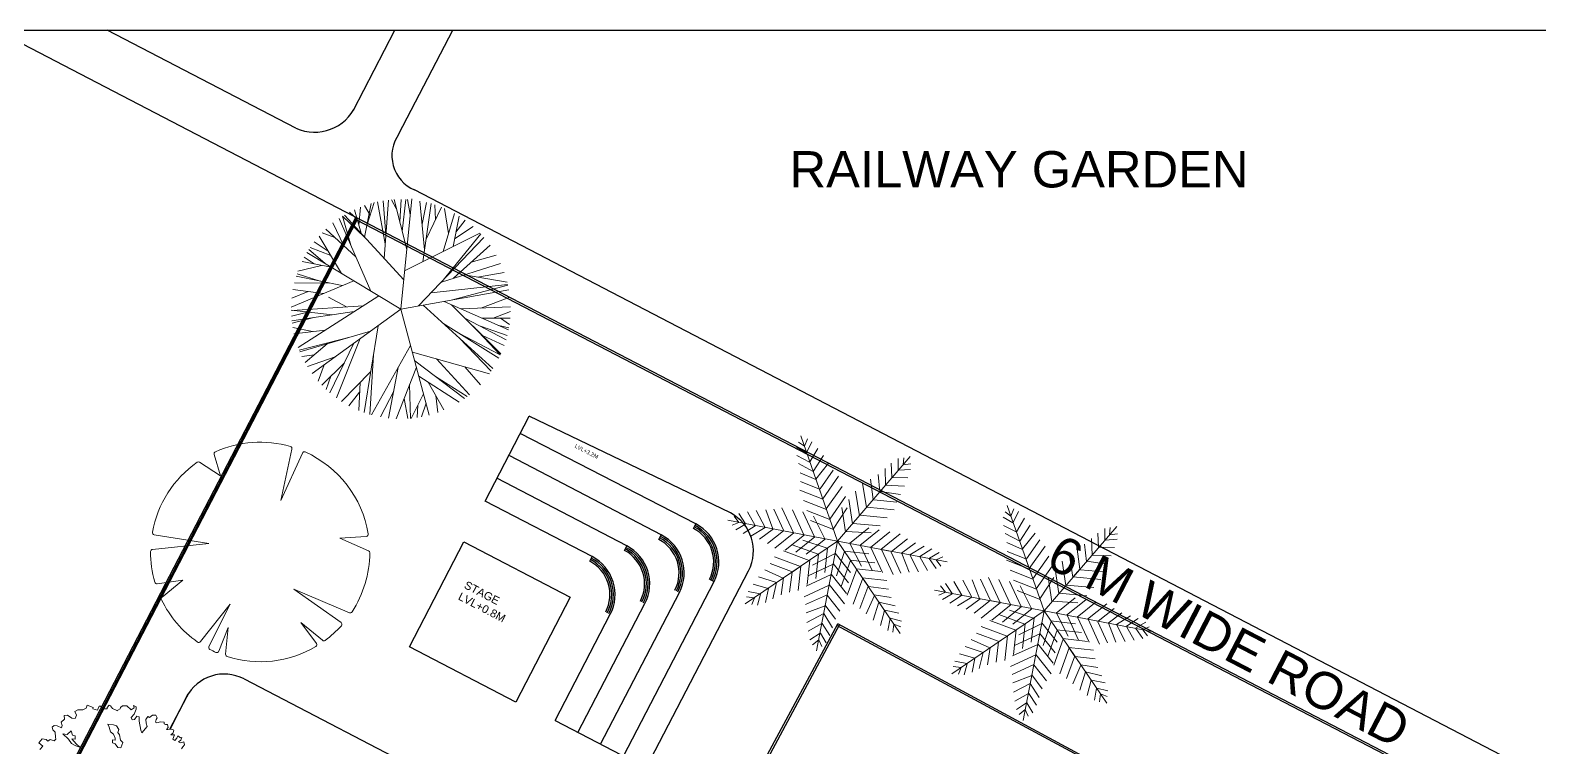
# Model space of a CAD drawing. Header units: millimetres. Extents: x 587797 to 2274247, y 1711 to 439204.
# Drawn here: x 1993500 to 2170086, y 355339 to 439204 of the extents above; entities that cross this region are included whole.
import ezdxf

# ---------------------------------------------------------------- set-up
doc = ezdxf.new("R2010")
doc.units = ezdxf.units.MM
doc.layers.add('finiture', color=7, linetype='Continuous', lineweight=20)
doc.styles.get("Standard").update_dxf_attribs({"font": 'arial.ttf'})

# ---------------------------------------------------------------- blocks, each defined once
blk = doc.blocks.new('T_26')
for p, q in [((-0.0927, 0.3885), (-0.12, 0.4854)), ((-0.01, 0.2383), (-0.0991, 0.4901)), ((-0.0478, 0.4345), (-0.0821, 0.4932)), ((-0.0444, 0.3355), (-0.05, 0.4975)), ((0.0338, 0.4065), (-0.0345, 0.4988)), ((0.0505, 0.3217), (0.0155, 0.4998)), ((0.0799, 0.3623), (0.0403, 0.4984)), ((0.0609, 0.4274), (0.0728, 0.4947)), ((0.0699, 0.3968), (0.1195, 0.4855)), ((-0.1731, 0.1693), (-0.2796, 0.4145)), ((-0.2297, 0.3974), (-0.2673, 0.4226)), ((-0.1012, 0.2531), (-0.2575, 0.4286)), ((-0.1881, 0.3507), (-0.2291, 0.4444)), ((-0.1577, 0.3166), (-0.2101, 0.4537)), ((-0.1611, 0.4028), (-0.2029, 0.457)), ((0, 0), (-0.1875, 0.4688)), ((-0.0283, 0.2899), (-0.1504, 0.4768)), ((-0.065, 0.1625), (0.1606, 0.4735)), ((0.0653, 0.0503), (0.1857, 0.4642)), ((0.1073, 0.1945), (0.1652, 0.4719)), ((0.148, 0.2351), (0.2269, 0.4456)), ((0.1864, 0.3375), (0.273, 0.4189)), ((-0.2982, 0.2149), (-0.3416, 0.3651)), ((-0.3147, 0.2718), (-0.3312, 0.3746)), ((-0.1998, 0.2307), (-0.3193, 0.3848)), ((-0.2172, 0.2709), (-0.2993, 0.4005)), ((0.1073, 0.1945), (0.3076, 0.3942)), ((0.2429, 0.291), (0.3408, 0.3659)), ((-0.3661, 0.2713), (-0.4112, 0.2845)), ((-0.3205, 0.223), (-0.3969, 0.3041)), ((-0.3472, 0.2513), (-0.3772, 0.3282)), ((-0.3217, 0.3155), (-0.3647, 0.342)), ((0, 0), (0.3963, 0.3049)), ((0.0882, 0.1289), (0.3804, 0.3245)), ((0.1854, 0.1426), (0.3822, 0.3223)), ((0.1855, 0.2725), (0.3731, 0.3329)), ((0.3222, 0.1727), (0.4162, 0.2771)), ((-0.1591, 0.0099), (-0.4403, 0.2369)), ((-0.3366, 0.1533), (-0.4309, 0.2537)), ((-0.4309, 0.2537), (-0.2982, 0.2149)), ((-0.0498, 0.1244), (-0.4262, 0.2615)), ((0.2436, 0.1273), (0.4386, 0.24)), ((0.3923, 0.1573), (0.4487, 0.2206)), ((-0.417, 0.1512), (-0.479, 0.1433)), ((-0.292, 0.1173), (-0.4716, 0.1661)), ((-0.3634, 0.1366), (-0.4558, 0.2054)), ((0.1586, 0.122), (0.4794, 0.1421)), ((0.3468, 0.1338), (0.4613, 0.1929)), ((0.4227, 0.173), (0.4714, 0.1665)), ((0.4312, 0.1391), (0.4764, 0.1518)), ((-0.3956, 0.0692), (-0.4965, 0.059)), ((-0.4159, 0.0817), (-0.492, 0.0892)), ((-0.3145, 0.0197), (-0.4845, 0.1236)), ((0.1957, 0.1243), (0.4991, 0.03)), ((0.2784, 0.0986), (0.4905, 0.0971)), ((0.3291, 0.0829), (0.4984, 0.0241)), ((0.3586, 0.098), (0.4859, 0.1178)), ((0.3862, 0.0651), (0.495, 0.0709)), ((0, 0), (-0.5, 0.0313)), ((-0.445, 0.0007), (-0.4999, 0.0072)), ((-0.3697, 0.0231), (-0.4998, -0.0156)), ((-0.4042, 0.0253), (-0.4978, 0.0467)), ((-0.4128, 0.0103), (-0.4961, -0.0626)), ((-0.2506, 0.0157), (-0.4478, -0.2224)), ((-0.117, 0.0073), (-0.3354, -0.3709)), ((0, 0), (-0.2236, -0.4472)), ((0, 0), (0.3379, -0.3686)), ((0.0826, 0.0635), (0.4978, -0.0467)), ((0.1997, 0.0324), (0.4999, 0.0072)), ((0.2854, 0.0252), (0.4984, 0.0241)), ((0.2958, 0.0069), (0.4962, -0.0613)), ((-0.3845, -0.0564), (-0.4943, -0.0755)), ((-0.2873, -0.0287), (-0.4923, -0.0873)), ((-0.3433, -0.0447), (-0.486, -0.1175)), ((-0.1591, -0.0657), (-0.4368, -0.2337)), ((-0.3458, -0.0993), (-0.4776, -0.1479)), ((-0.4117, -0.1236), (-0.4644, -0.1854)), ((-0.184, -0.1087), (-0.4168, -0.2762)), ((-0.2248, -0.1054), (-0.3179, -0.1037)), ((-0.0575, -0.115), (0.0685, -0.4953)), ((0.1164, -0.127), (0.104, -0.4891)), ((0.1371, -0.1496), (0.4944, -0.0749)), ((0.2493, -0.1261), (0.4574, -0.2019)), ((0.3809, -0.0986), (0.4805, -0.1384)), ((-0.2647, -0.1668), (-0.4411, -0.2354)), ((-0.0764, -0.1528), (-0.3184, -0.3856)), ((-0.1025, -0.2049), (-0.0744, -0.4944)), ((0.1647, -0.1797), (0.4454, -0.2272)), ((0.1847, -0.2015), (0.212, -0.4528)), ((0.281, -0.1994), (0.4522, -0.2133)), ((-0.3716, -0.2084), (-0.4281, -0.2583)), ((-0.3345, -0.217), (-0.4105, -0.2855)), ((-0.2624, -0.2445), (-0.3807, -0.3242)), ((-0.1423, -0.2162), (-0.3258, -0.3793)), ((-0.1187, -0.2373), (-0.1114, -0.4874)), ((-0.0154, -0.242), (0.0962, -0.4907)), ((0.1125, -0.2414), (0.1791, -0.4668)), ((0.2133, -0.2327), (0.4309, -0.2535)), ((0.2646, -0.2376), (0.3865, -0.3172)), ((-0.3108, -0.2771), (-0.399, -0.3013)), ((-0.225, -0.2957), (-0.275, -0.4176)), ((-0.1656, -0.3312), (-0.258, -0.4283)), ((-0.1158, -0.3356), (-0.1597, -0.4738)), ((0.0094, -0.3169), (-0.0458, -0.4979)), ((0.1939, -0.2867), (0.2683, -0.4219)), ((0.2706, -0.2952), (0.2716, -0.4198)), ((0.3001, -0.3273), (0.3101, -0.3922)), ((0.3226, -0.2755), (0.3663, -0.3403)), ((-0.254, -0.3664), (-0.3013, -0.3991)), ((-0.1931, -0.3862), (-0.1835, -0.4651)), ((-0.0108, -0.3831), (0.0424, -0.4982)), ((0.1437, -0.347), (0.1437, -0.4789)), ((0.2013, -0.3542), (0.2582, -0.4282)), ((0.271, -0.3522), (0.2943, -0.4042)), ((-0.1419, -0.4178), (-0.1329, -0.482)), ((0.0074, -0.4225), (-0.0075, -0.4999))]:
    blk.add_line(p, q)
blk = doc.blocks.new('T_56')
for p, q in [((-0.0906, 0.4901), (-0.0275, 0.2581)), ((-0.0275, 0.2581), (-0.04, 0.4959)), ((-0.3941, 0.3048), (-0.3234, 0.231)), ((0.3935, 0.2935), (0.2902, 0.231)), ((-0.3234, 0.231), (-0.4368, 0.243)), ((0.2902, 0.231), (0.4327, 0.24)), ((-0.4681, -0.1465), (-0.2289, -0.0659)), ((-0.2289, -0.0659), (-0.4443, -0.2087)), ((0.4854, -0.0507), (0.2115, -0.0718)), ((0.2115, -0.0718), (0.4722, -0.1077)), ((0.3094, -0.1919), (0.4164, -0.2443)), ((0.4344, -0.2192), (0.3094, -0.1919)), ((-0.3532, -0.3377), (-0.2573, -0.2698)), ((-0.2573, -0.2698), (-0.3054, -0.3815)), ((-0.0562, -0.4806), (-0.015, -0.267)), ((-0.015, -0.267), (-0.0118, -0.483)), ((0.0261, -0.3659), (0.0723, -0.4792)), ((0.0381, -0.4808), (0.0261, -0.3659))]:
    blk.add_line(p, q)
for centre, radius, start, end in [((-0.003, 0.0072), 0.5, 101.44128, 141.56851), ((-0.1002, 0.4875), 0.01, 15.20855, 101.44128), ((-0.03, 0.4964), 0.01, 93.15464, 182.99812), ((-0.003, 0.0072), 0.5, 36.99993, 93.15464), ((-0.3869, 0.3118), 0.01, 141.56851, 223.73908), ((0.3883, 0.3021), 0.01, 301.17731, 36.99993), ((-0.003, 0.0072), 0.5, 152.54682, 197.11777), ((-0.4378, 0.2331), 0.01, 83.95393, 152.54682), ((0.4334, 0.2301), 0.01, 27.05474, 93.61777), ((-0.003, 0.0072), 0.5, 354.38387, 27.05474), ((0.4846, -0.0408), 0.01, 274.40779, 354.38387), ((-0.003, 0.0072), 0.5, 333.76286, 345.2457), ((0.4708, -0.1176), 0.01, 345.2457, 82.16937), ((-0.4713, -0.137), 0.01, 197.11777, 288.62945), ((-0.4387, -0.217), 0.01, 123.5469, 207.22825), ((-0.003, 0.0072), 0.5, 207.22825, 223.40283), ((-0.003, 0.0072), 0.5, 279.9375, 327.88786), ((0.412, -0.2533), 0.01, 327.88786, 63.92182), ((0.4365, -0.2094), 0.01, 257.69017, 333.76286), ((-0.359, -0.3295), 0.01, 223.40283, 305.28779), ((-0.2962, -0.3854), 0.01, 156.70972, 233.24824), ((-0.003, 0.0072), 0.5, 233.24824, 262.61857), ((-0.066, -0.4787), 0.01, 262.61857, 349.08801), ((0.0282, -0.4818), 0.01, 273.64787, 5.98864), ((0.0815, -0.4755), 0.01, 202.19344, 279.9375), ((-0.0018, -0.4828), 0.01, 180.84782, 270.14717), ((-0.003, 0.0072), 0.5, 270.14717, 273.64787)]:
    blk.add_arc(centre, radius, start, end)
blk = doc.blocks.new('A$C0C1810C9')
at = {"color": 0}
for p, q in [((0.3475, 0.9721), (0.3726, 0.951)), ((0.4913, 0.5087), (0.3597, 1)), ((0.3726, 0.951), (0.3888, 0.9831)), ((0.4087, 0.9682), (0.3808, 0.9204)), ((0.3357, 0.9108), (0.3906, 0.8775)), ((0.3792, 0.9199), (0.3361, 0.9488)), ((0.3922, 0.878), (0.433, 0.9369)), ((0.4563, 0.9027), (0.4042, 0.8332)), ((0.4042, 0.8332), (0.3402, 0.8741)), ((0.3443, 0.8323), (0.4143, 0.7955)), ((0.3906, 0.8775), (0.3899, 0.8799)), ((0.4137, 0.7978), (0.4769, 0.8653)), ((0.4963, 0.8326), (0.4296, 0.7516)), ((0.4913, 0.5087), (0.851, 0.8683)), ((0.7618, 0.8445), (0.7604, 0.7804)), ((0.7914, 0.8114), (0.7949, 0.8632)), ((0.8208, 0.8649), (0.8151, 0.8326)), ((0.8151, 0.8326), (0.8509, 0.8347)), ((0.4263, 0.7507), (0.3429, 0.7915)), ((0.4383, 0.7059), (0.5183, 0.8031)), ((0.6253, 0.7636), (0.6339, 0.6515)), ((0.6684, 0.686), (0.6621, 0.7786)), ((0.6981, 0.7978), (0.7012, 0.7188)), ((0.7288, 0.7464), (0.7323, 0.8223)), ((0.7604, 0.7804), (0.7621, 0.7821)), ((0.7616, 0.7792), (0.833, 0.7733)), ((0.848, 0.81), (0.7926, 0.8102)), ((0.3375, 0.7522), (0.4389, 0.7036)), ((0.4516, 0.6564), (0.3502, 0.705)), ((0.4389, 0.7036), (0.4263, 0.7507)), ((0.4389, 0.7036), (0.4389, 0.7036)), ((0.5309, 0.756), (0.4509, 0.6588)), ((0.4636, 0.6117), (0.5436, 0.7089)), ((0.5563, 0.6946), (0.5649, 0.5825)), ((0.5994, 0.617), (0.5908, 0.7291)), ((0.7029, 0.7205), (0.793, 0.6995)), ((0.8151, 0.736), (0.7288, 0.7464)), ((0.4913, 0.5087), (0, 0.6403)), ((0.0181, 0.6158), (0.0489, 0.627)), ((0.0489, 0.627), (0.0292, 0.6571)), ((0.052, 0.6669), (0.0795, 0.6188)), ((0.122, 0.6075), (0.0913, 0.6722)), ((0.1326, 0.6753), (0.1667, 0.5955)), ((0.2021, 0.586), (0.1753, 0.6745)), ((0.2133, 0.6749), (0.2501, 0.5767)), ((0.294, 0.5614), (0.2498, 0.6793)), ((0.2969, 0.6666), (0.3411, 0.5487)), ((0.3882, 0.5361), (0.3441, 0.654)), ((0.3628, 0.6579), (0.4642, 0.6093)), ((0.3909, 0.6308), (0.4354, 0.5235)), ((0.5469, 0.6567), (0.4762, 0.5645)), ((0.5304, 0.548), (0.5218, 0.6601)), ((0.6339, 0.6515), (0.6684, 0.686)), ((0.6339, 0.6515), (0.6339, 0.6515)), ((0.6357, 0.6532), (0.7598, 0.6325)), ((0.7743, 0.6664), (0.6708, 0.6836)), ((0.0791, 0.6172), (0.0326, 0.5943)), ((0.0652, 0.5749), (0.1215, 0.6058)), ((0.1667, 0.5955), (0.0993, 0.5605)), ((0.1215, 0.6058), (0.1192, 0.6064)), ((0.1376, 0.5432), (0.2044, 0.5854)), ((0.2492, 0.5734), (0.1722, 0.5215)), ((0.2035, 0.4972), (0.2963, 0.5607)), ((0.2963, 0.5607), (0.2492, 0.5734)), ((0.2963, 0.5607), (0.2963, 0.5607)), ((0.4768, 0.5622), (0.3754, 0.6108)), ((0.4762, 0.5645), (0.4756, 0.5669)), ((0.5321, 0.5497), (0.5339, 0.5514)), ((0.5468, 0.5088), (0.62, 0.5942)), ((0.5666, 0.5842), (0.6908, 0.5635)), ((0.6688, 0.5942), (0.5956, 0.5088)), ((0.7253, 0.598), (0.6012, 0.6187)), ((0.6444, 0.5088), (0.7176, 0.5942)), ((0.7664, 0.5942), (0.6932, 0.5088)), ((0.742, 0.5088), (0.8029, 0.5788)), ((0.842, 0.5669), (0.7883, 0.5088)), ((0.8273, 0.5088), (0.8835, 0.5601)), ((0.9201, 0.5549), (0.8737, 0.5105)), ((0.4913, 0.5087), (0.1317, 0.149)), ((0.3435, 0.5481), (0.2507, 0.4846)), ((0.2978, 0.472), (0.3906, 0.5355)), ((0.3353, 0.4828), (0.4505, 0.4676)), ((0.4377, 0.5229), (0.3449, 0.4593)), ((0.4354, 0.5235), (0.433, 0.5241)), ((0.4913, 0.5087), (0.4913, 0)), ((0.4913, 0.5087), (0.851, 0.149)), ((0.4913, 0.5087), (1, 0.5087)), ((0.6474, 0.5346), (0.5321, 0.5497)), ((0.5492, 0.5088), (0.5517, 0.5088)), ((0.62, 0.4166), (0.5492, 0.5088)), ((0.598, 0.5088), (0.6712, 0.4064)), ((0.72, 0.4064), (0.6468, 0.5088)), ((0.6932, 0.5088), (0.742, 0.5088)), ((0.6932, 0.5088), (0.6932, 0.5088)), ((0.6956, 0.5088), (0.7688, 0.4064)), ((0.8029, 0.4201), (0.742, 0.5054)), ((0.7907, 0.5088), (0.8395, 0.4303)), ((0.881, 0.4405), (0.8273, 0.5088)), ((0.8737, 0.5105), (0.8761, 0.5105)), ((0.8737, 0.5088), (0.9201, 0.4542)), ((0.9176, 0.5105), (0.9566, 0.5447)), ((0.9566, 0.4696), (0.9176, 0.5088)), ((0.9762, 0.5276), (0.9493, 0.5088)), ((0.9493, 0.5088), (0.9762, 0.4849)), ((0.2573, 0.4193), (0.3815, 0.3986)), ((0.416, 0.4331), (0.2918, 0.4538)), ((0.3993, 0.38), (0.4915, 0.4508)), ((0.4264, 0.3227), (0.4177, 0.4348)), ((0.4522, 0.4693), (0.4609, 0.3572)), ((0.4915, 0.4532), (0.5769, 0.38)), ((0.4915, 0.4508), (0.4915, 0.4483)), ((0.5172, 0.3526), (0.5324, 0.4679)), ((0.5307, 0.4696), (0.6428, 0.4782)), ((0.5324, 0.4679), (0.5341, 0.4661)), ((0.5669, 0.4334), (0.5462, 0.3092)), ((0.6773, 0.4437), (0.5652, 0.4351)), ((0.2083, 0.351), (0.3118, 0.3337)), ((0.347, 0.3641), (0.2228, 0.3848)), ((0.3487, 0.3658), (0.3142, 0.3313)), ((0.3487, 0.3658), (0.3487, 0.3658)), ((0.3573, 0.2537), (0.3487, 0.3658)), ((0.3832, 0.4003), (0.3918, 0.2882)), ((0.4915, 0.402), (0.3891, 0.3288)), ((0.3891, 0.28), (0.4915, 0.3532)), ((0.5769, 0.3312), (0.4915, 0.4044)), ((0.4915, 0.3556), (0.5769, 0.2824)), ((0.5807, 0.2747), (0.6014, 0.3988)), ((0.5997, 0.4006), (0.7118, 0.4092)), ((0.6359, 0.3643), (0.6152, 0.2402)), ((0.7463, 0.3747), (0.6342, 0.3661)), ((0.6342, 0.3661), (0.6687, 0.3316)), ((0.6342, 0.3661), (0.6342, 0.3661)), ((0.1676, 0.2813), (0.2539, 0.271)), ((0.2797, 0.2968), (0.1897, 0.3179)), ((0.2846, 0.2196), (0.2815, 0.2986)), ((0.3142, 0.3313), (0.3206, 0.2387)), ((0.4915, 0.3044), (0.3891, 0.2312)), ((0.5769, 0.2336), (0.4915, 0.3068)), ((0.4915, 0.3068), (0.4915, 0.3068)), ((0.4915, 0.3068), (0.4915, 0.258)), ((0.649, 0.2257), (0.6663, 0.3292)), ((0.6687, 0.3316), (0.7613, 0.3379)), ((0.7032, 0.2971), (0.6821, 0.207)), ((0.7804, 0.3019), (0.7014, 0.2988)), ((0.1347, 0.2073), (0.19, 0.2071)), ((0.2211, 0.2382), (0.1497, 0.244)), ((0.2223, 0.237), (0.2206, 0.2352)), ((0.2209, 0.1728), (0.2223, 0.237)), ((0.2539, 0.271), (0.2504, 0.1951)), ((0.4027, 0.1971), (0.4881, 0.258)), ((0.4915, 0.2093), (0.413, 0.1605)), ((0.4915, 0.258), (0.5615, 0.1971)), ((0.5495, 0.158), (0.4915, 0.2117)), ((0.7187, 0.1849), (0.729, 0.2712)), ((0.729, 0.2712), (0.8049, 0.2677)), ((0.7618, 0.2384), (0.756, 0.167)), ((0.763, 0.2396), (0.7648, 0.2379)), ((0.8272, 0.2382), (0.763, 0.2396)), ((0.7927, 0.152), (0.7929, 0.2074)), ((0.7941, 0.2086), (0.8458, 0.2051)), ((0.1676, 0.1847), (0.1317, 0.1826)), ((0.1619, 0.1524), (0.1676, 0.1847)), ((0.1912, 0.2059), (0.1878, 0.1542)), ((0.4232, 0.119), (0.4915, 0.1727)), ((0.4915, 0.1727), (0.5427, 0.1165)), ((0.8153, 0.1849), (0.8174, 0.1491)), ((0.8476, 0.1792), (0.8153, 0.1849)), ((0.4915, 0.1263), (0.4369, 0.0799)), ((0.4522, 0.0434), (0.4915, 0.0824)), ((0.5376, 0.0799), (0.4932, 0.1263)), ((0.4932, 0.1263), (0.4932, 0.1239)), ((0.4932, 0.0824), (0.5274, 0.0434)), ((0.4915, 0.0507), (0.4676, 0.0238)), ((0.5103, 0.0238), (0.4915, 0.0507))]:
    blk.add_line(p, q, dxfattribs=at)
at = {"color": 0, "flags": 1}
for tag, p in [('SIZE', (0.4913, 0.5077)), ('ITEM', (0.4913, 0.4417))]:
    blk.add_attdef(tag, p, '', height=0.0385, dxfattribs=at)

msp = doc.modelspace()

# ---------------------------------------------------------------- linework, layer by layer
for p, q in [((1842681.018, 439203.998), (2274247.243, 439203.998)), ((1989508.578, 439203.998), (2168068.329, 346441.841)), ((2024579.314, 427743.696), (2002519.64, 439203.998)), ((2031321.231, 429875.375), (2036168.172, 439203.998)), ((2036639.321, 427098.129), (2042929.338, 439203.998)), ((2172408.788, 350944.263), (2038453.473, 420535.881)), ((2031717.306, 417276.477), (1974245.707, 306648.235)), ((2031577.145, 417349.291), (2009252.905, 374372.799)), ((2031728.286, 416993.656), (2020583.803, 395537.254)), ((2167704.127, 346367.631), (2031728.286, 416993.656)), ((2024621.198, 403635.851), (2020424.357, 395555.699)), ((2020583.803, 395537.254), (2002847.953, 361390.532)), ((2046708.748, 384180.7), (2051848.997, 394078.621)), ((2075404.668, 382779.286), (2051848.997, 394078.621)), ((2071360.245, 381502.037), (2050813.229, 392084.174)), ((2067314.043, 380225.713), (2049590.608, 389448.636)), ((2063280.841, 378942.624), (2048091.347, 386842.995)), ((2059222.466, 377681.998), (2046708.748, 384180.7)), ((2071083.274, 380969.79), (2071357.698, 381503.346)), ((2067037.072, 379693.465), (2067314.043, 380225.713)), ((2063003.87, 378410.377), (2063280.732, 378942.681)), ((2058947.291, 377148.818), (2059223.929, 377681.238)), ((2009297.262, 374458.198), (1974112.592, 306717.375)), ((2062889.802, 354361.958), (2073488.993, 374761.332)), ((2065551.905, 352978.771), (2077533.417, 376038.581)), ((2072956.572, 375037.969), (2073488.993, 374761.332)), ((2009403.048, 374336.441), (2002487.947, 361022.841)), ((2060227.698, 355745.144), (2069443.023, 373485.453)), ((2054903.491, 358511.518), (2061356.216, 370940.551)), ((2057565.595, 357128.331), (2065408.144, 372199.14)), ((2076770.893, 348529.555), (2088184.873, 369711.214)), ((2078385.838, 352011.363), (2087982.398, 369820.32)), ((2117672.263, 353560.328), (2087873.293, 369617.845)), ((2135519.899, 344204.192), (2087982.398, 369820.32)), ((2018511.647, 363391.883), (2061564.156, 341022.483)), ((2002847.953, 361390.532), (1974465.319, 306745.625)), ((2011769.497, 361260.355), (2009803.717, 357476.983)), ((2011954.747, 361586.393), (2009821.332, 357478.35)), ((2054903.491, 358511.518), (2065551.905, 352978.771))]:
    msp.add_line(p, q)
msp.add_lwpolyline([(2044228.365, 379404.546), (2056666.751, 372941.758), (2050294.242, 360677.126), (2037855.857, 367139.913)], close=True)
for centre, radius, start, end in [((2026754.981, 432589.915), 5312.191, 245.82273782, 335.81986263), ((2040170.559, 424542.462), 4359.023, 144.1055709, 246.80166041), ((2069052.154, 377066.643), 5000, 332.54432736, 62.50842723), ((2073096.578, 378343.892), 5000, 332.54432736, 62.50842723), ((2065005.953, 375790.319), 4400, 332.55007067, 62.50842723), ((2065005.953, 375790.319), 4600, 332.55007067, 62.50842723), ((2065005.953, 375790.319), 4800, 332.55007067, 62.50842723), ((2065005.953, 375790.319), 5000, 332.55007067, 62.50842723), ((2069052.154, 377066.643), 4400, 332.54432736, 62.50842723), ((2069052.154, 377066.643), 4600, 332.54432736, 62.50842723), ((2069052.154, 377066.643), 4800, 332.54432736, 62.50842723), ((2060972.75, 374507.23), 4400, 332.50842723, 62.50842723), ((2060972.75, 374507.23), 4600, 332.50842723, 62.50842723), ((2060972.75, 374507.23), 4800, 332.50842723, 62.50842723), ((2060972.75, 374507.23), 5000, 332.50842723, 62.50842723), ((2056918.617, 373244.399), 4400, 332.5632191, 62.56321912), ((2056918.617, 373244.399), 4600, 332.5632191, 62.56321912), ((2056918.617, 373244.399), 4800, 332.5632191, 62.56321912), ((2056918.617, 373244.399), 5000, 332.5632191, 62.56321912), ((2016206.336, 358955.044), 5000, 62.5443274, 152.54432736)]:
    msp.add_arc(centre, radius, start, end)
at = {"layer": 'finiture'}
for p, q in [((2000063.182, 359985.045), (2000166.969, 360334.393)), ((2000166.969, 360334.393), (2000886.186, 360035.206)), ((2002516.334, 360039.973), (2002719.385, 360336.872)), ((2002719.385, 360336.872), (2002908.889, 360236.74)), ((2002908.889, 360236.74), (2003134.614, 359921.15)), ((2004082.798, 360055.294), (2004306.601, 360260.389)), ((2004306.601, 360260.389), (2004808.085, 360226.376)), ((2005657.252, 360020.201), (2005604.016, 360290.841)), ((2005604.016, 360290.841), (2005883.761, 360143.027)), ((1997122.302, 358351.664), (1997513.7, 358699.167)), ((1997491.151, 359115.269), (1997871.069, 359157.039)), ((1997513.7, 358699.167), (1997491.151, 359115.269)), ((1997871.069, 359157.039), (1998370.094, 358812.522)), ((1998370.094, 358812.522), (1998775.02, 358748.692)), ((1998725.149, 359571.869), (1999081.609, 359787.707)), ((1998912.196, 359161.234), (1998725.149, 359571.869)), ((1998775.02, 358748.692), (1998912.196, 359161.234)), ((1999081.609, 359787.707), (1999665.341, 359756.428)), ((1999665.341, 359756.428), (2000063.182, 359985.045)), ((2000886.186, 360035.206), (2000846.477, 359894.514)), ((2000846.477, 359894.514), (2001363.427, 359736.846)), ((2001363.427, 359736.846), (2001463.6, 359926.429)), ((2001463.6, 359926.429), (2001565.321, 360184.481)), ((2001565.321, 360184.481), (2001688.953, 360199.994)), ((2001688.953, 360199.994), (2001716.025, 360185.69)), ((2001716.025, 360185.69), (2001996.926, 359887.137)), ((2001996.926, 359887.137), (2002490.418, 359903.54)), ((2002490.418, 359903.54), (2002516.334, 360039.973)), ((2003134.614, 359921.15), (2003708.415, 359652.606)), ((2003708.415, 359652.606), (2003760.886, 359751.912)), ((2003760.886, 359751.912), (2004028.778, 359887.519)), ((2004028.778, 359887.519), (2004082.798, 360055.294)), ((2004808.085, 360226.376), (2005322.579, 359758.205)), ((2005322.579, 359758.205), (2005657.252, 360020.201)), ((2005658.266, 359257.483), (2005330.035, 358876.603)), ((2005330.035, 358876.603), (2005438.447, 358622.999)), ((2005438.447, 358622.999), (2005694.735, 358649.256)), ((2005895.615, 359859.608), (2005658.266, 359257.483)), ((2005694.735, 358649.256), (2005986.868, 359049.209)), ((2005883.761, 360143.027), (2005895.615, 359859.608)), ((2005986.868, 359049.209), (2006244.827, 358947.552)), ((2006244.827, 358947.552), (2006251.519, 358435.896)), ((2007046.293, 358651.099), (2007277.964, 359002.163)), ((2007054.532, 358207.913), (2007046.293, 358651.099)), ((2007277.964, 359002.163), (2007444.135, 358879.716)), ((2007444.135, 358879.716), (2007793.118, 359168.794)), ((2007793.118, 359168.794), (2008190.052, 359155.38)), ((2008232.84, 358624.651), (2008162.443, 358338.496)), ((2008190.052, 359155.38), (2008347.322, 358841.315)), ((2008347.322, 358841.315), (2008232.84, 358624.651)), ((1996085.799, 357744.517), (1996318.627, 357944.843)), ((1996160.821, 357427.721), (1996085.799, 357744.517)), ((1996415.167, 357166.297), (1996160.821, 357427.721)), ((1996318.627, 357944.843), (1996646.074, 357887.308)), ((1996465.945, 356585.152), (1996415.167, 357166.297)), ((1996646.074, 357887.308), (1997156.705, 357652.142)), ((1997254.173, 357923.991), (1997122.302, 358351.664)), ((1997156.705, 357652.142), (1997254.173, 357923.991)), ((1997980.927, 356345.427), (1997316.38, 356974.775)), ((1997316.38, 356974.775), (1997835.272, 356904.171)), ((1997835.272, 356904.171), (1998284.331, 357304.747)), ((1998284.331, 357304.747), (1998463.622, 356809.659)), ((1998463.622, 356809.659), (1998746.472, 356741.632)), ((1998746.472, 356741.632), (1998766.689, 356330.595)), ((2002739.772, 357739.465), (2002573.66, 358105.449)), ((2002573.66, 358105.449), (2003250.642, 358025.954)), ((2002888.23, 357186.025), (2002739.772, 357739.465)), ((2003225.769, 356926.246), (2002888.23, 357186.025)), ((2003421.877, 356462.985), (2003225.769, 356926.246)), ((2003250.642, 358025.954), (2003580.307, 357892.478)), ((2003580.307, 357892.478), (2003868.375, 357462.053)), ((2003868.375, 357462.053), (2003766.635, 357115.458)), ((2003766.635, 357115.458), (2003951.383, 356861.769)), ((2003951.383, 356861.769), (2004066.206, 356244.672)), ((2006251.519, 358435.896), (2006424.111, 357386.2)), ((2006424.111, 357386.2), (2006540.516, 357082.181)), ((2006540.516, 357082.181), (2007164.618, 357826.396)), ((2007164.618, 357826.396), (2007054.532, 358207.913)), ((2008162.443, 358338.496), (2008315.851, 358257.438)), ((2008315.851, 358257.438), (2008743.471, 358389.485)), ((2008743.471, 358389.485), (2009180.238, 358320.377)), ((2009180.238, 358320.377), (2009162.315, 358133.529)), ((2009162.315, 358133.529), (2009315.724, 358052.47)), ((2009315.724, 358052.47), (2009567.239, 358069.699)), ((2009627.95, 357725.818), (2009458.29, 357492.115)), ((2009458.29, 357492.115), (2009603.707, 357461.471)), ((2009567.239, 358069.699), (2009627.95, 357725.818)), ((2009603.707, 357461.471), (2010061.103, 357496.946)), ((2010207.285, 357096.357), (2009954.861, 356837.095)), ((2009954.861, 356837.095), (2010393.176, 356836.459)), ((2010061.103, 357496.946), (2010291.991, 357409.593)), ((2010393.176, 356836.459), (2010176.971, 356361.741)), ((2010291.991, 357409.593), (2010207.285, 357096.357)), ((2010640.688, 356474.714), (2010769.481, 356718.463)), ((2010769.481, 356718.463), (2011098.083, 356510.189)), ((1994528.96, 355934.139), (1994890.581, 356378.215)), ((1994994.596, 355526.43), (1994528.96, 355934.139)), ((1994624.984, 355132.769), (1994994.596, 355526.43)), ((1994890.581, 356378.215), (1995363.445, 356290.036)), ((1995363.445, 356290.036), (1995546.631, 356112.404)), ((1995546.631, 356112.404), (1995820.842, 356325.511)), ((1995820.842, 356325.511), (1996314.458, 356145.528)), ((1996314.458, 356145.528), (1996492.108, 356328.817)), ((1996492.108, 356328.817), (1996465.945, 356585.152)), ((1998347.623, 355832.742), (1997980.927, 356345.427)), ((1998846.057, 355569.376), (1998347.623, 355832.742)), ((1998766.689, 356330.595), (1998389.375, 356373.893)), ((1998389.375, 356373.893), (1998883.331, 355793.965)), ((1999314.494, 355403.289), (1998846.057, 355569.376)), ((1998883.331, 355793.965), (1999314.494, 355403.289)), ((2003141.586, 355932.519), (2003146.063, 356249.082)), ((2003422.617, 355784.026), (2003141.586, 355932.519)), ((2003146.063, 356249.082), (2003445.731, 356212.881)), ((2003445.731, 356212.881), (2003421.877, 356462.985)), ((2003759.32, 355368.619), (2003422.617, 355784.026)), ((2004104.818, 355342.133), (2003759.32, 355368.619)), ((2004066.206, 356244.672), (2004355.113, 355969.876)), ((2004355.113, 355969.876), (2004104.818, 355342.133)), ((2010176.971, 356361.741), (2010410.564, 356192.121)), ((2010410.564, 356192.121), (2010640.688, 356474.714)), ((2011137.008, 356212.465), (2010850.037, 356040.747)), ((2010850.037, 356040.747), (2011093.686, 355912.006)), ((2011093.686, 355912.006), (2011479.922, 356031.274)), ((2011098.083, 356510.189), (2011221.715, 356525.701)), ((2011221.715, 356525.701), (2011137.008, 356212.465)), ((2011339.131, 355458.967), (2011210.337, 355215.218)), ((2011535.863, 355678.366), (2011339.131, 355458.967)), ((2011479.922, 356031.274), (2011535.863, 355678.366))]:
    msp.add_line(p, q, dxfattribs=at)

# ---------------------------------------------------------------- block references
at = {"layer": 'finiture', "xscale": 25647.68959383455, "zscale": 25647.68959383455}
for name, p, yscale, rotation in [('T_26', (2036856.209, 406608.168), 25647.68959383455, 332.5443273503989), ('A$C0C1810C9', (2070056.3, 382572.72), 25647.68959383454, 304.2258102794574), ('T_56', (2020386.745, 378023.408), 25647.68959383455, 332.5443273503989), ('A$C0C1810C9', (2094221.278, 374417.532), 25647.68959383454, 304.2258102794574)]:
    msp.add_blockref(name, p, dxfattribs=dict(at, yscale=yscale, rotation=rotation))

# ---------------------------------------------------------------- texts
msp.add_text('RAILWAY GARDEN', height=4244.66898).set_placement((2082323.405, 420827.596))
for s, height, p in [('LVL+3.2M', 468.219, (2057145.629, 390461.475)), ('6 M WIDE ROAD', 4306.51675, (2112122.277, 376597.154)), ('STAGE', 935.7958, (2044164.28, 374052.561)), ('LVL+0.8M', 935.7958, (2043471.177, 372718.604))]:
    msp.add_text(s, height=height, rotation=332.54432736).set_placement(p)

doc.saveas('drawing.dxf')
